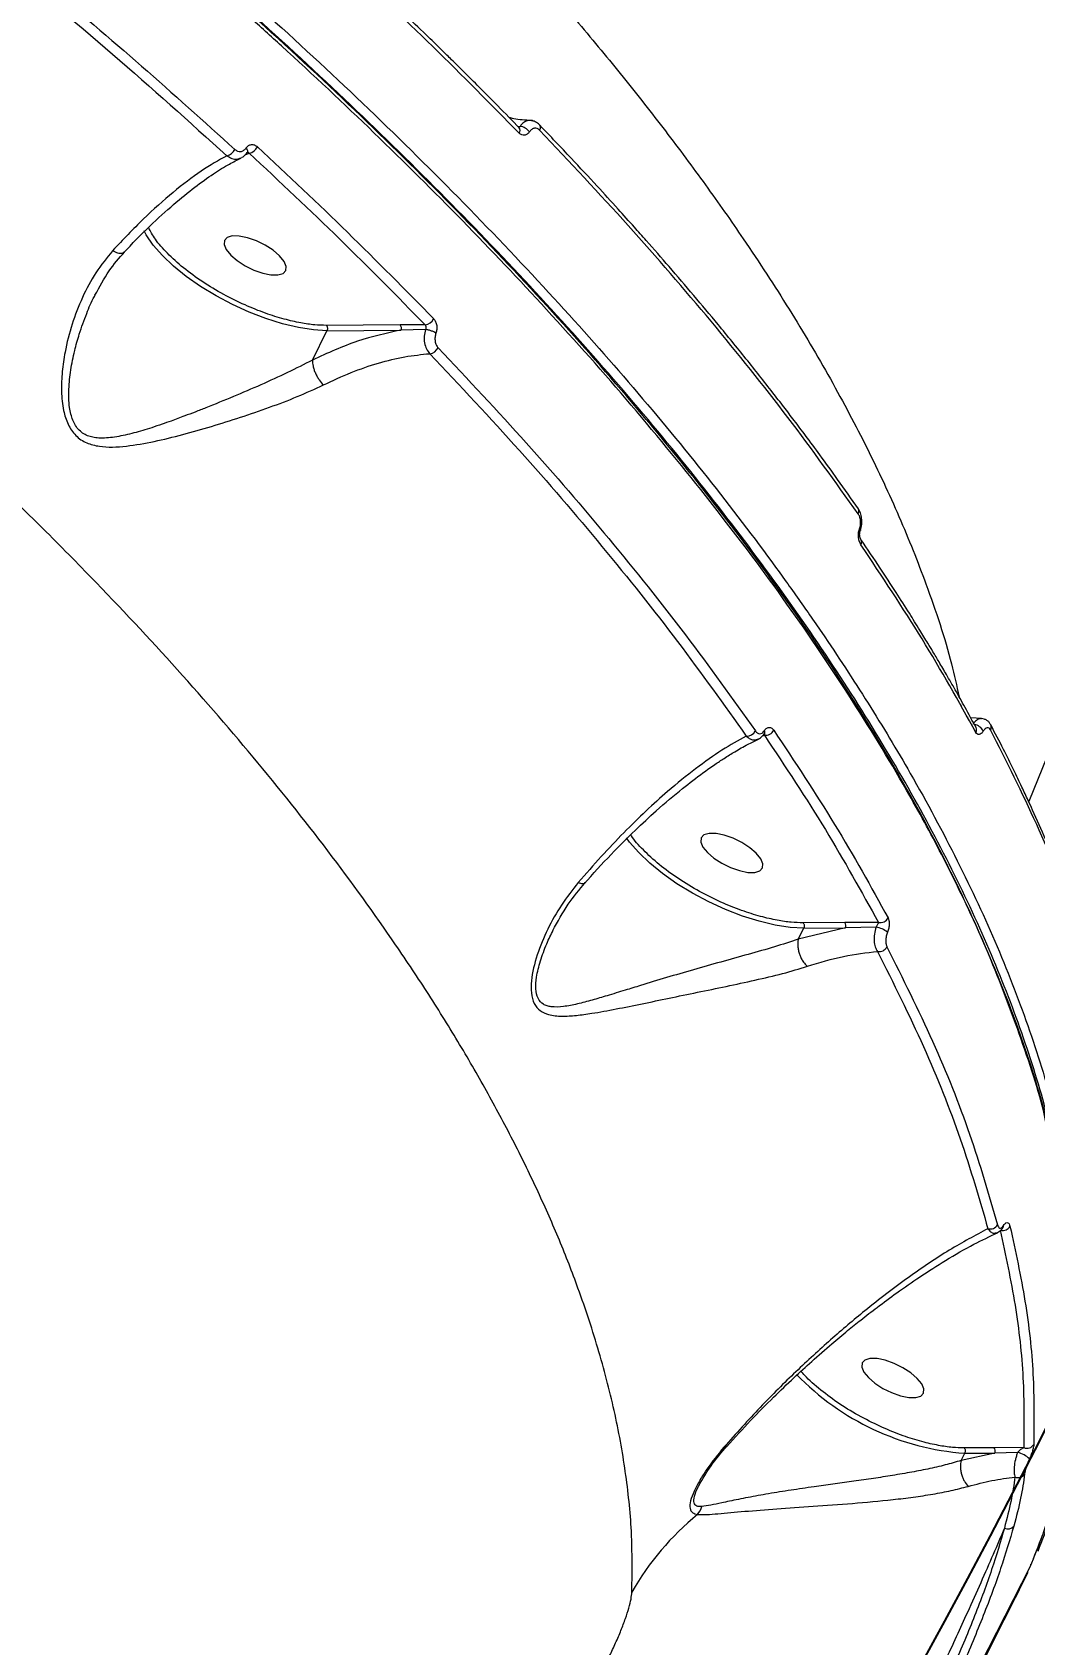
# Model space of a CAD drawing. Header units: millimetres. Extents: x -5609 to 5139, y -3980 to 3221.
# Drawn here: x 3400.3 to 3532, y -68.9 to 143 of the extents above; entities that cross this region are included whole.
import ezdxf

# ---------------------------------------------------------------- set-up
doc = ezdxf.new("R2010")
doc.units = ezdxf.units.MM
doc.layers.add('DIKOM_ОБЪЕКТ', color=7, linetype='Continuous')
doc.layers.add('DIKOM_РАЗМЕР_ОБЪЕКТА', color=7, linetype='Continuous')
doc.styles.add('style1', font='arial.ttf', dxfattribs={"width": 0.8})
doc.dimstyles.new('1-50', dxfattribs={"dimtxt": 300, "dimasz": 200, "dimexe": 100, "dimexo": 0, "dimgap": 100, "dimtad": 1, "dimtxsty": 'style1', "dimcen": 200, "dimclrd": 7, "dimclre": 7, "dimclrt": 7, "dimadec": 1, "dimazin": 2, "dimtfac": 1, "dimtmove": 0, "dimatfit": 2, "dimfxl": 0, "dimlwd": 25, "dimlwe": 18, "dimarcsym": 0})

# ---------------------------------------------------------------- blocks, each defined once
blk = doc.blocks.new('A$Cc336a1e3')
at = {"color": 8, "linetype": 'Continuous', "lineweight": 15}
for p, q in [((6284.24, 1403.51), (6284.54, 1403.5)), ((6248.43, 1399.75), (6248.96, 1399.97)), ((6342.47, 1327.51), (6342.55, 1327.15)), ((6316.4, 1323.43), (6316.64, 1323.53)), ((6316.65, 1323.73), (6316.64, 1323.53)), ((6351.24, 1213.54), (6348.09, 1207.28))]:
    blk.add_line(p, q, dxfattribs=at)
at = {"color": 7, "linetype": 'Continuous', "lineweight": 15}
for p, q in [((6248.7, 1400.06), (6248.72, 1400.08)), ((6268.8, 1377.43), (6259.09, 1377.36)), ((6272.07, 1377.43), (6268.8, 1377.43)), ((6257.26, 1372.8), (6259.18, 1376.66)), ((6259.18, 1376.66), (6268.89, 1376.73)), ((6272.13, 1376.8), (6268.89, 1376.73)), ((6343.43, 1325.84), (6343.3, 1325.84)), ((6345.17, 1325.72), (6343.75, 1325.81)), ((6346.38, 1324.9), (6346.39, 1324.87)), ((6327.21, 1298.92), (6321.73, 1298.88)), ((6331.63, 1298.93), (6327.21, 1298.92)), ((6327.3, 1298.22), (6321.09, 1296.72)), ((6321.09, 1296.72), (6321.82, 1298.18)), ((6321.09, 1296.72), (6321.09, 1296.72)), ((6321.82, 1298.18), (6327.3, 1298.22)), ((6331.32, 1298.3), (6327.3, 1298.22)), ((6346.9, 1229.23), (6342.49, 1228.25)), ((6342.49, 1228.25), (6342.96, 1229.2)), ((6346.81, 1229.93), (6342.87, 1229.9)), ((6342.96, 1229.2), (6346.9, 1229.23)), ((6350.73, 1229.94), (6346.81, 1229.93)), ((6349.92, 1229.3), (6346.9, 1229.23)), ((6342.49, 1228.24), (6342.49, 1228.25))]:
    blk.add_line(p, q, dxfattribs=at)
at = {"color": 8, "linetype": 'Continuous', "lineweight": 15, "flags": 128}
for points in [[(6351.43, 1314.88), (6355.6, 1325.11), (6362.53, 1342.89), (6369.12, 1360.81), (6375.35, 1378.86), (6381.24, 1397.02), (6386.77, 1415.31), (6391.95, 1433.71), (6396.77, 1452.21), (6401.23, 1470.82), (6405.33, 1489.51), (6409.08, 1508.3), (6412.46, 1527.17), (6415.48, 1546.11), (6418.13, 1565.13), (6420.42, 1584.21), (6422.35, 1603.34), (6422.49, 1604.89)], [(6248.54, 1400.65), (6248.62, 1400.54), (6248.68, 1400.43), (6248.72, 1400.33), (6248.74, 1400.23), (6248.74, 1400.15), (6248.71, 1400.08), (6248.7, 1400.06)], [(6259.18, 1376.66), (6257.39, 1376.76), (6255.42, 1377.06), (6253.33, 1377.56), (6251.15, 1378.24), (6248.95, 1379.09), (6246.75, 1380.09), (6244.61, 1381.22), (6242.58, 1382.46), (6240.7, 1383.77), (6239.01, 1385.14), (6237.55, 1386.53), (6236.34, 1387.91), (6235.42, 1389.25), (6235.14, 1389.76)], [(6321.82, 1298.18), (6320.01, 1298.28), (6318.04, 1298.58), (6315.94, 1299.08), (6313.76, 1299.77), (6311.54, 1300.62), (6309.34, 1301.63), (6307.2, 1302.77), (6305.16, 1304.01), (6303.28, 1305.34), (6301.59, 1306.71), (6300.13, 1308.1), (6298.93, 1309.49), (6298.53, 1310.03)]]:
    blk.add_lwpolyline(points, dxfattribs=at)
at = {"color": 7, "linetype": 'Continuous', "lineweight": 15, "flags": 128}
for points in [[(6245.7, 1388.52), (6245.65, 1387.97), (6245.94, 1387.31), (6246.53, 1386.58), (6247.39, 1385.86), (6248.43, 1385.18), (6249.58, 1384.62), (6250.74, 1384.21), (6251.82, 1383.99), (6252.74, 1383.98), (6253.41, 1384.17), (6253.78, 1384.56), (6253.82, 1385.11), (6253.54, 1385.77), (6252.94, 1386.5), (6252.09, 1387.22), (6251.05, 1387.9), (6249.9, 1388.46), (6248.73, 1388.87), (6247.65, 1389.09), (6246.74, 1389.1), (6246.07, 1388.91), (6245.7, 1388.52)], [(6308.33, 1310.04), (6308.29, 1309.49), (6308.57, 1308.83), (6309.17, 1308.1), (6310.02, 1307.37), (6311.06, 1306.7), (6312.21, 1306.14), (6313.38, 1305.73), (6314.46, 1305.51), (6315.37, 1305.5), (6316.04, 1305.69), (6316.41, 1306.08), (6316.46, 1306.63), (6316.17, 1307.29), (6315.58, 1308.01), (6314.73, 1308.74), (6313.68, 1309.42), (6312.53, 1309.98), (6311.37, 1310.39), (6310.29, 1310.61), (6309.38, 1310.62), (6308.71, 1310.43), (6308.33, 1310.04)], [(6329.48, 1241.06), (6329.43, 1240.51), (6329.72, 1239.85), (6330.31, 1239.13), (6331.17, 1238.4), (6332.21, 1237.72), (6333.36, 1237.16), (6334.52, 1236.75), (6335.61, 1236.53), (6336.52, 1236.52), (6337.19, 1236.71), (6337.56, 1237.1), (6337.61, 1237.65), (6337.32, 1238.31), (6336.73, 1239.04), (6335.87, 1239.77), (6334.83, 1240.44), (6333.68, 1241), (6332.52, 1241.41), (6331.44, 1241.63), (6330.52, 1241.64), (6329.85, 1241.45), (6329.48, 1241.06)], [(6342.79, 1197.12), (6351.57, 1214.27)]]:
    blk.add_lwpolyline(points, dxfattribs=at)
at = {"color": 8, "linetype": 'Continuous', "lineweight": 15}
for centre, radius, start, end in [((6283.95, 1402.95), 0.606, 325.2045, 38.3496), ((6328.38, 1352.95), 0.689, 330.0902, 31.8425), ((6328.72, 1348.9), 0.691, 330.0626, 31.3334), ((6316.31, 1323.93), 0.399, 331.119, 30.8079), ((6343.98, 1323.4), 1.56, 24.5968, 80.8105), ((6343.81, 1324.22), 0.72, 331.2293, 25.6137), ((6345.72, 1324.57), 0.737, 332.0151, 24.1883), ((6347.95, 1259.56), 1.1, 256.9418, 330.6416), ((6347.73, 1259.09), 0.349, 325.3643, 5.0644), ((6345.48, 1263.31), 34.2, 224.012, 265.7839)]:
    blk.add_arc(centre, radius, start, end, dxfattribs=at)
at = {"color": 7, "linetype": 'Continuous', "lineweight": 15}
for centre, radius, start, end in [((6284.4, 1401.8), 1.7, 35.5812, 85.3513), ((6245.66, 1401.14), 1.55, 283.6704, 334.7308), ((6248.67, 1401.45), 1.5, 281.092, 335.1507), ((6268.33, 1377.01), 0.628, 333.4241, 41.4009), ((6271.94, 1378.82), 1.39, 275.3205, 334.5447), ((6272.51, 1375.04), 1.41, 277.0454, 334.0897), ((6314.35, 1324.65), 1.24, 265.9646, 332.5682), ((6316.78, 1324.75), 1.23, 263.4327, 332.7498), ((6326.74, 1298.5), 0.628, 333.4113, 41.3365), ((6331.86, 1300.08), 1.18, 258.6758, 331.8786), ((6330.93, 1295.34), 2.98, 50.4413, 82.4581), ((6331.71, 1296.28), 1.18, 260.4986, 331.6282), ((6346.31, 1259.76), 1.1, 253.958, 330.6076), ((6346.34, 1229.51), 0.629, 333.4675, 41.2804), ((6349.46, 1226.62), 2.71, 42.4196, 80.2045), ((6351.14, 1230.89), 1.04, 246.4599, 330.0965), ((6349.95, 1227.03), 1.03, 247.55, 328.1403), ((6305.88, 1222.83), 2.6, 320.1928, 346.2005), ((6330.78, 1193.03), 36.28, 129.1458, 150.3924), ((6348.63, 1220.28), 1.02, 243.2683, 320.6515)]:
    blk.add_arc(centre, radius, start, end, dxfattribs=at)
at = {"color": 8, "linetype": 'Continuous', "lineweight": 15}
for points, knots in [([(5932.43, 1640.84), (5937.53, 1639.16), (5947.74, 1635.79), (5963.15, 1630.29), (5978.57, 1624.49), (5994.01, 1618.35), (6008.5, 1612.28), (6022.08, 1606.33), (6034.73, 1600.58), (6047.43, 1594.57), (6060.16, 1588.32), (6072.9, 1581.84), (6085.41, 1575.24), (6097.69, 1568.53), (6109.72, 1561.72), (6121.73, 1554.7), (6133.68, 1547.46), (6145.56, 1540.02), (6156.6, 1532.87), (6166.8, 1526.04), (6176.19, 1519.57), (6185.49, 1512.98), (6194.69, 1506.26), (6203.76, 1499.42), (6212.7, 1492.47), (6223.28, 1483.98), (6235.33, 1473.88), (6248.58, 1462.13), (6261.29, 1450.17), (6271.61, 1439.81), (6279.83, 1431.1), (6286.19, 1424.08), (6292.3, 1417.03), (6298.14, 1409.96), (6303.7, 1402.87), (6308.97, 1395.78), (6314.45, 1387.97), (6320, 1379.45), (6325.43, 1370.27), (6330.25, 1361.18), (6334.46, 1352.19), (6338.21, 1342.72), (6340.87, 1334.8), (6341.91, 1330), (6342.22, 1328.57)], [0, 0, 0, 0, 0.027414, 0.054853, 0.082104, 0.109256, 0.136553, 0.158779, 0.181178, 0.20375, 0.226496, 0.249415, 0.272508, 0.294573, 0.316858, 0.339361, 0.362082, 0.385022, 0.40818, 0.427131, 0.44625, 0.465538, 0.484996, 0.504623, 0.524419, 0.544385, 0.576741, 0.609548, 0.642807, 0.676517, 0.695985, 0.7156, 0.735363, 0.755273, 0.77533, 0.795536, 0.815889, 0.842723, 0.869757, 0.896992, 0.924426, 0.952061, 0.985722, 1, 1, 1, 1]), ([(6353.67, 1272.54), (6353.66, 1272.59), (6352.91, 1276.16), (6350.47, 1283.56), (6346.28, 1294.72), (6340.97, 1306.18), (6334.71, 1317.85), (6327.47, 1329.73), (6319.26, 1341.82), (6310.08, 1354.11), (6299.97, 1366.55), (6288.98, 1379.05), (6277.17, 1391.58), (6264.56, 1404.09), (6251.16, 1416.61), (6236.97, 1429.11), (6222.02, 1441.57), (6206.39, 1453.91), (6190.16, 1466.08), (6173.39, 1478.03), (6156.09, 1489.77), (6138.25, 1501.29), (6119.92, 1512.56), (6101.17, 1523.53), (6082.13, 1534.13), (6062.85, 1544.33), (6043.36, 1554.13), (6023.65, 1563.52), (6003.75, 1572.49), (5983.72, 1581.01), (5963.69, 1589.02), (5943.75, 1596.5), (5923.95, 1603.41), (5904.28, 1609.78), (5884.75, 1615.59), (5865.38, 1620.86), (5852.71, 1623.87), (5846.36, 1625.37)], [0, 0, 0, 0, 0.000445, 0.029977, 0.059492, 0.088897, 0.118182, 0.147437, 0.176763, 0.20622, 0.235762, 0.265243, 0.294546, 0.323812, 0.353102, 0.382477, 0.412, 0.441529, 0.47092, 0.500234, 0.529534, 0.558879, 0.588414, 0.617937, 0.647358, 0.676663, 0.705915, 0.73522, 0.764663, 0.794187, 0.823692, 0.853036, 0.88229, 0.911571, 0.940941, 0.970423, 1, 1, 1, 1]), ([(6284.54, 1403.5), (6284.51, 1403.46), (6284.45, 1403.39), (6284.37, 1403.34), (6284.32, 1403.35), (6284.32, 1403.35)], [0, 0, 0, 0, 0.460072, 0.921276, 1, 1, 1, 1]), ([(6286.31, 1404.16), (6286.3, 1404.17), (6286.1, 1404.31), (6285.65, 1404.29), (6285.03, 1404.08), (6284.7, 1403.69), (6284.54, 1403.5)], [0, 0, 0, 0, 0.023606, 0.348969, 0.674428, 1, 1, 1, 1]), ([(6287.06, 1403.73), (6287.06, 1403.74), (6287.06, 1403.74), (6287.05, 1403.75), (6287.04, 1403.75)], [0, 0, 0, 0, 0.496894, 1, 1, 1, 1]), ([(6287.12, 1402.99), (6287.16, 1403.08), (6287.24, 1403.29), (6287.23, 1403.55), (6287.13, 1403.65), (6287.09, 1403.69)], [0, 0, 0, 0, 0.34649, 0.719235, 1, 1, 1, 1]), ([(6246.03, 1399.64), (6246.24, 1399.5), (6246.68, 1399.22), (6247.34, 1399.14), (6247.71, 1399.31), (6247.87, 1399.38)], [0, 0, 0, 0, 0.365831, 0.73411, 1, 1, 1, 1]), ([(6248.7, 1400.08), (6248.73, 1400.09), (6248.8, 1400.12), (6248.89, 1400.08), (6248.94, 1400.01), (6248.96, 1399.97)], [0, 0, 0, 0, 0.274707, 0.628503, 1, 1, 1, 1]), ([(6259.09, 1377.36), (6258.59, 1377.37), (6257.54, 1377.4), (6255.68, 1377.67), (6253.52, 1378.16), (6251.05, 1378.94), (6248.35, 1380.02), (6245.54, 1381.41), (6242.78, 1383.06), (6240.26, 1384.9), (6238.16, 1386.81), (6236.58, 1388.62), (6236, 1389.71), (6235.73, 1390.21)], [0, 0, 0, 0, 0.065318, 0.137453, 0.216713, 0.303047, 0.396032, 0.494707, 0.597572, 0.702678, 0.807782, 0.910647, 1, 1, 1, 1]), ([(6231.02, 1387.17), (6231.24, 1387.06), (6231.68, 1386.86), (6232.23, 1386.79), (6232.44, 1386.93), (6232.55, 1387)], [0, 0, 0, 0, 0.341266, 0.658158, 1, 1, 1, 1]), ([(6257.26, 1372.8), (6256.18, 1372.24), (6254.02, 1371.13), (6250.48, 1369.53), (6246.87, 1367.99), (6243.98, 1366.81), (6241.86, 1365.98), (6240.34, 1365.4), (6238.89, 1364.86), (6237.45, 1364.35), (6235.81, 1363.8), (6233.82, 1363.2), (6231.57, 1362.68), (6229.83, 1362.5), (6228.62, 1362.61), (6227.65, 1362.84), (6226.56, 1363.48), (6225.85, 1364.63), (6225.52, 1365.71), (6225.26, 1367.05), (6225.22, 1369.01), (6225.49, 1371.52), (6225.98, 1373.94), (6226.67, 1376.43), (6227.55, 1378.8), (6228.25, 1380.52), (6228.69, 1381.29), (6228.73, 1381.36)], [0, 0, 0, 0, 0.07, 0.140693, 0.212144, 0.28394, 0.312098, 0.339462, 0.375565, 0.399724, 0.427772, 0.476541, 0.524157, 0.570554, 0.588563, 0.604965, 0.638942, 0.672882, 0.689426, 0.707608, 0.754145, 0.802236, 0.851269, 0.89415, 0.948784, 0.995561, 1, 1, 1, 1]), ([(6329.15, 1350.62), (6329.18, 1350.58), (6329.24, 1350.52), (6329.26, 1350.45), (6329.25, 1350.42), (6329.24, 1350.41)], [0, 0, 0, 0, 0.402119, 0.816146, 1, 1, 1, 1]), ([(6345.17, 1325.68), (6345.12, 1325.69), (6344.91, 1325.74), (6344.48, 1325.52), (6344.17, 1325.14), (6344.01, 1324.95)], [0, 0, 0, 0, 0.121175, 0.556951, 1, 1, 1, 1]), ([(6314.27, 1323.41), (6314.44, 1323.27), (6314.78, 1322.98), (6315.35, 1322.85), (6315.7, 1322.99), (6315.85, 1323.05)], [0, 0, 0, 0, 0.354579, 0.716496, 1, 1, 1, 1]), ([(6321.73, 1298.88), (6321.22, 1298.89), (6320.16, 1298.92), (6318.29, 1299.2), (6316.1, 1299.7), (6313.6, 1300.49), (6310.88, 1301.58), (6308.05, 1302.99), (6305.29, 1304.67), (6302.76, 1306.52), (6300.71, 1308.43), (6299.49, 1309.77), (6299.13, 1310.41), (6299.1, 1310.46)], [0, 0, 0, 0, 0.071131, 0.149718, 0.236069, 0.330145, 0.431431, 0.538844, 0.650737, 0.764918, 0.878922, 0.990321, 1, 1, 1, 1]), ([(6292.19, 1304.17), (6292.38, 1304.11), (6292.73, 1304.01), (6293.01, 1304.06), (6293.07, 1304.16), (6293.09, 1304.18)], [0, 0, 0, 0, 0.461489, 0.863201, 1, 1, 1, 1]), ([(6321.09, 1296.72), (6320.07, 1296.38), (6318.02, 1295.71), (6314.52, 1294.73), (6310.92, 1293.73), (6307.29, 1292.71), (6303.75, 1291.68), (6300.78, 1290.77), (6298.2, 1289.98), (6296.08, 1289.33), (6293.99, 1288.71), (6292.07, 1288.2), (6290.26, 1287.84), (6288.94, 1287.78), (6288.09, 1287.95), (6287.45, 1288.24), (6286.84, 1288.89), (6286.56, 1290.18), (6286.69, 1291.88), (6287.19, 1293.9), (6287.96, 1296), (6288.61, 1297.34), (6288.91, 1297.94)], [0, 0, 0, 0, 0.069858, 0.14031, 0.212033, 0.284124, 0.357207, 0.430007, 0.474825, 0.530039, 0.576861, 0.626084, 0.674295, 0.721626, 0.740013, 0.756925, 0.791495, 0.826272, 0.861812, 0.909471, 0.959084, 1, 1, 1, 1]), ([(6346.01, 1258.7), (6346.12, 1258.56), (6346.36, 1258.26), (6346.79, 1258.06), (6347.1, 1258.16), (6347.25, 1258.21)], [0, 0, 0, 0, 0.341307, 0.692041, 1, 1, 1, 1]), ([(6342.87, 1229.9), (6342.37, 1229.91), (6341.32, 1229.94), (6339.46, 1230.22), (6337.29, 1230.71), (6334.81, 1231.49), (6332.1, 1232.58), (6329.28, 1233.97), (6326.5, 1235.64), (6324.01, 1237.49), (6322.29, 1238.97), (6321.62, 1239.8), (6321.47, 1239.98)], [0, 0, 0, 0, 0.077629, 0.163448, 0.257779, 0.36063, 0.471454, 0.589123, 0.711847, 0.837275, 0.962692, 1, 1, 1, 1]), ([(6311.32, 1229.99), (6311.42, 1229.99), (6311.58, 1230), (6311.66, 1230.08), (6311.69, 1230.12)], [0, 0, 0, 0, 0.617082, 1, 1, 1, 1]), ([(6308.41, 1222.21), (6308.28, 1222.2), (6308.03, 1222.19), (6307.64, 1222.28), (6307.33, 1222.61), (6307.42, 1223.5), (6307.73, 1224.37), (6308.02, 1224.9), (6308.06, 1224.98)], [0, 0, 0, 0, 0.127231, 0.243568, 0.482236, 0.71862, 0.958958, 1, 1, 1, 1])]:
    blk.add_open_spline(points, degree=3, knots=knots, dxfattribs=at)
at = {"color": 7, "linetype": 'Continuous', "lineweight": 15}
for points, knots in [([(5846.46, 1626.73), (5852.74, 1625.24), (5865.3, 1622.26), (5884.56, 1617.03), (5904.06, 1611.25), (5923.8, 1604.87), (5943.27, 1598.08), (5962.4, 1590.93), (5981.15, 1583.49), (5996.6, 1576.98), (6008.74, 1571.67), (6017.56, 1567.7), (6026.37, 1563.64), (6035.16, 1559.49), (6047.17, 1553.68), (6062.43, 1546.02), (6080.89, 1536.29), (6099.35, 1526.08), (6117.74, 1515.39), (6135.6, 1504.51), (6152.88, 1493.46), (6169.54, 1482.3), (6182.25, 1473.38), (6191.23, 1466.86), (6196.63, 1462.88), (6201.98, 1458.86), (6207.29, 1454.81), (6212.56, 1450.73), (6217.77, 1446.61), (6226.05, 1439.95), (6237.21, 1430.67), (6250.88, 1418.68), (6264.03, 1406.49), (6276.58, 1394.13), (6288.21, 1381.91), (6298.92, 1369.89), (6308.71, 1358.08), (6315.92, 1348.67), (6320.98, 1341.65), (6324.21, 1337), (6327.31, 1332.36), (6330.29, 1327.73), (6333.13, 1323.11), (6337.21, 1316.17), (6342.15, 1306.98), (6347.39, 1295.69), (6351.66, 1284.62), (6354.95, 1273.81), (6357.22, 1263.29), (6358.46, 1253.09), (6358.65, 1243.25), (6357.75, 1233.81), (6355.84, 1224.75), (6353.66, 1219.13), (6352.56, 1216.31)], [0, 0, 0, 0, 0.024819, 0.049681, 0.074585, 0.099531, 0.12452, 0.147881, 0.17128, 0.194715, 0.205777, 0.216847, 0.227925, 0.239011, 0.250105, 0.273561, 0.297359, 0.321499, 0.345981, 0.370806, 0.394284, 0.418061, 0.442135, 0.45031, 0.458518, 0.466761, 0.475037, 0.483347, 0.49169, 0.500068, 0.523695, 0.547624, 0.571855, 0.596389, 0.621225, 0.644678, 0.668395, 0.692375, 0.701869, 0.711403, 0.720978, 0.730593, 0.74025, 0.749946, 0.774408, 0.798991, 0.823694, 0.848519, 0.873464, 0.898529, 0.923716, 0.949023, 0.974451, 1, 1, 1, 1]), ([(6351.57, 1214.27), (6352.68, 1217.08), (6354.9, 1222.69), (6356.86, 1231.73), (6357.81, 1241.15), (6357.67, 1250.97), (6356.51, 1260.92), (6354.42, 1270.95), (6351.5, 1281), (6348.47, 1289.21), (6345.85, 1295.42), (6344, 1299.55), (6342.02, 1303.7), (6339.92, 1307.87), (6337.69, 1312.08), (6333.81, 1319.04), (6327.87, 1328.81), (6319.25, 1341.47), (6309.72, 1354.15), (6299.35, 1366.81), (6288.45, 1379.13), (6277.13, 1391.07), (6265.51, 1402.62), (6256.01, 1411.54), (6249.03, 1417.87), (6244.78, 1421.65), (6240.48, 1425.42), (6236.13, 1429.16), (6231.74, 1432.88), (6227.3, 1436.58), (6218.95, 1443.42), (6206.43, 1453.32), (6189.38, 1466.08), (6171.92, 1478.48), (6154.12, 1490.48), (6138.28, 1500.65), (6124.58, 1509.1), (6113.14, 1515.94), (6101.66, 1522.61), (6090.14, 1529.09), (6078.61, 1535.39), (6067.09, 1541.5), (6055.58, 1547.41), (6041.29, 1554.54), (6024.15, 1562.73), (6004.09, 1571.79), (5983.99, 1580.35), (5963.9, 1588.41), (5943.87, 1595.93), (5923.95, 1602.9), (5904.21, 1609.31), (5884.69, 1615.12), (5865.43, 1620.39), (5852.86, 1623.38), (5846.57, 1624.88)], [0, 0, 0, 0, 0.025552, 0.050983, 0.076294, 0.101484, 0.126553, 0.149842, 0.173026, 0.196104, 0.205143, 0.214165, 0.223171, 0.232161, 0.241135, 0.250092, 0.276443, 0.302492, 0.328238, 0.353682, 0.378823, 0.402016, 0.424946, 0.447612, 0.455186, 0.46273, 0.470244, 0.477729, 0.485183, 0.492607, 0.500002, 0.526532, 0.552719, 0.578564, 0.604068, 0.629229, 0.644783, 0.660202, 0.675488, 0.690641, 0.705659, 0.720545, 0.735296, 0.749914, 0.775113, 0.80027, 0.825384, 0.850457, 0.875486, 0.900474, 0.925419, 0.950322, 0.975182, 1, 1, 1, 1]), ([(6351.98, 1215.39), (6352.21, 1215.95), (6352.76, 1217.23), (6353.47, 1219.17), (6354.12, 1221.08), (6354.62, 1222.7), (6355.02, 1224.07), (6355.75, 1226.84), (6356.65, 1231), (6357.42, 1236.73), (6357.9, 1243.92), (6357.66, 1252.93), (6356.23, 1263.6), (6353.76, 1274.33), (6350.38, 1285.03), (6346.03, 1296.03), (6340.71, 1307.28), (6334.44, 1318.77), (6327.24, 1330.46), (6319.13, 1342.32), (6310.11, 1354.35), (6300.22, 1366.48), (6289.48, 1378.71), (6277.93, 1390.97), (6265.6, 1403.25), (6252.51, 1415.53), (6238.7, 1427.76), (6224.19, 1439.93), (6209.03, 1451.99), (6193.27, 1463.91), (6176.95, 1475.65), (6160.1, 1487.19), (6142.77, 1498.51), (6124.99, 1509.58), (6106.82, 1520.36), (6088.3, 1530.83), (6069.5, 1540.94), (6050.46, 1550.69), (6031.22, 1560.05), (6011.83, 1568.98), (5992.33, 1577.49), (5972.78, 1585.53), (5953.68, 1592.91), (5935.07, 1599.66), (5916.99, 1605.8), (5902.39, 1610.41), (5891.23, 1613.74), (5883.66, 1615.92), (5877.83, 1617.54), (5873.41, 1618.74), (5869.88, 1619.68), (5865.46, 1620.84), (5860.11, 1622.19), (5853.86, 1623.73), (5849.41, 1624.77), (5847.04, 1625.32)], [0, 0, 0, 0, 0.005164, 0.011747, 0.017409, 0.022134, 0.025929, 0.029329, 0.045948, 0.061023, 0.076097, 0.103011, 0.129923, 0.154388, 0.178898, 0.203382, 0.227841, 0.2523, 0.276759, 0.301215, 0.325679, 0.350192, 0.374652, 0.399106, 0.42356, 0.448014, 0.472466, 0.496946, 0.521441, 0.545894, 0.570345, 0.594797, 0.619248, 0.643702, 0.668208, 0.692672, 0.717123, 0.741574, 0.766025, 0.790476, 0.81494, 0.839447, 0.8639, 0.886722, 0.909544, 0.932365, 0.942408, 0.952385, 0.961554, 0.96504, 0.969569, 0.97533, 0.982329, 0.990563, 1, 1, 1, 1]), ([(6299.24, 1210.95), (6299.27, 1213.45), (6299.34, 1218.44), (6298.55, 1226.25), (6297.14, 1234.25), (6295.03, 1242.46), (6292.51, 1250.12), (6289.77, 1257.15), (6286.98, 1263.5), (6283.86, 1269.91), (6280.42, 1276.37), (6276.67, 1282.88), (6272.61, 1289.42), (6267, 1297.87), (6259.5, 1308.26), (6249.67, 1320.59), (6239.01, 1332.86), (6229.18, 1343.32), (6220.6, 1351.96), (6213.54, 1358.8), (6206.27, 1365.58), (6198.82, 1372.3), (6191.19, 1378.94), (6183.4, 1385.51), (6174.74, 1392.57), (6165.17, 1400.12), (6154.64, 1408.1), (6143.94, 1415.92), (6133.08, 1423.58), (6122.08, 1431.06), (6110.75, 1438.5), (6099.11, 1445.89), (6087.16, 1453.2), (6075.13, 1460.3), (6063.05, 1467.19), (6050.93, 1473.85), (6036.47, 1481.53), (6019.62, 1490.07), (6000.39, 1499.27), (5981.21, 1507.91), (5961.99, 1516.05), (5942.77, 1523.69), (5923.43, 1530.84), (5904.11, 1537.5), (5891.29, 1541.47), (5884.89, 1543.45)], [0, 0, 0, 0, 0.025182, 0.050257, 0.075225, 0.100087, 0.124843, 0.143028, 0.161119, 0.179116, 0.197019, 0.214827, 0.232542, 0.250163, 0.282871, 0.315161, 0.347035, 0.378492, 0.396282, 0.413936, 0.431454, 0.448835, 0.466081, 0.483191, 0.500164, 0.521591, 0.542805, 0.563807, 0.584596, 0.605174, 0.625539, 0.646847, 0.667953, 0.688858, 0.709563, 0.730066, 0.750369, 0.782153, 0.81358, 0.84465, 0.875361, 0.906467, 0.937368, 0.968702, 1, 1, 1, 1]), ([(6182.26, 1453.17), (6186.82, 1449.81), (6195.99, 1443.06), (6209.29, 1432.71), (6222.29, 1422.16), (6234.98, 1411.39), (6243.02, 1404.13), (6247.06, 1400.48)], [0, 0, 0, 0, 0.195071, 0.392605, 0.592606, 0.795072, 1, 1, 1, 1]), ([(6181.38, 1452.21), (6187.19, 1447.91), (6198.81, 1439.32), (6215.33, 1426.21), (6231.2, 1412.98), (6241.08, 1404.09), (6246.03, 1399.64)], [0, 0, 0, 0, 0.250162, 0.499729, 0.749472, 1, 1, 1, 1]), ([(6284.48, 1403.26), (6283.53, 1404.24), (6281.78, 1406.03), (6279.33, 1408.5), (6277.3, 1410.52), (6275.67, 1412.13), (6274.02, 1413.75), (6271.96, 1415.76), (6269.11, 1418.5), (6265.48, 1421.94), (6262.75, 1424.47), (6261.26, 1425.85)], [0, 0, 0, 0, 0.129072, 0.238343, 0.327835, 0.397569, 0.4525, 0.542857, 0.664201, 0.816567, 1, 1, 1, 1]), ([(6284.45, 1402.6), (6280.71, 1406.39), (6273.29, 1413.93), (6265.22, 1421.46), (6261.21, 1425.2)], [0, 0, 0, 0, 0.502924, 1, 1, 1, 1]), ([(6286.02, 1404.27), (6285.23, 1404.31), (6284.22, 1404.36), (6283.32, 1404.59), (6283.13, 1404.64)], [0, 0, 0, 0, 0.786344, 1, 1, 1, 1]), ([(6285.78, 1402.79), (6285.69, 1402.68), (6285.5, 1402.45), (6285.14, 1402.31), (6284.77, 1402.34), (6284.55, 1402.52), (6284.45, 1402.6)], [0, 0, 0, 0, 0.249801, 0.499705, 0.749772, 1, 1, 1, 1]), ([(6287.12, 1402.99), (6287.02, 1403.07), (6286.8, 1403.25), (6286.43, 1403.28), (6286.07, 1403.14), (6285.88, 1402.91), (6285.78, 1402.79)], [0, 0, 0, 0, 0.250323, 0.500189, 0.750267, 1, 1, 1, 1]), ([(6287.1, 1403.7), (6286.92, 1403.86), (6286.56, 1404.17), (6286.11, 1404.24), (6285.89, 1404.27)], [0, 0, 0, 0, 0.495078, 1, 1, 1, 1]), ([(6328.97, 1352.61), (6325.96, 1356.82), (6319.98, 1365.18), (6309.81, 1377.83), (6298.97, 1390.42), (6291.06, 1398.82), (6287.12, 1402.99)], [0, 0, 0, 0, 0.254491, 0.505987, 0.754488, 1, 1, 1, 1]), ([(6328.99, 1353.27), (6328.09, 1354.56), (6326.44, 1356.9), (6324.11, 1360.12), (6322.2, 1362.7), (6320.61, 1364.8), (6319.18, 1366.67), (6317.09, 1369.38), (6314.24, 1372.98), (6310.76, 1377.24), (6307.39, 1381.28), (6304.23, 1384.96), (6301.62, 1387.95), (6299.38, 1390.47), (6297.24, 1392.85), (6294.48, 1395.87), (6291.08, 1399.53), (6288.53, 1402.2), (6287.15, 1403.64)], [0, 0, 0, 0, 0.077836, 0.142493, 0.194033, 0.233056, 0.269243, 0.306109, 0.395077, 0.484386, 0.560166, 0.634806, 0.702869, 0.737143, 0.783809, 0.843141, 0.915185, 1, 1, 1, 1]), ([(6247.06, 1400.48), (6247.18, 1400.39), (6247.42, 1400.22), (6247.83, 1400.17), (6248.24, 1400.3), (6248.44, 1400.53), (6248.54, 1400.65)], [0, 0, 0, 0, 0.250649, 0.500584, 0.750414, 1, 1, 1, 1]), ([(6248.54, 1400.65), (6248.64, 1400.77), (6248.85, 1401.01), (6249.25, 1401.14), (6249.67, 1401.09), (6249.91, 1400.91), (6250.04, 1400.82)], [0, 0, 0, 0, 0.249648, 0.499398, 0.74944, 1, 1, 1, 1]), ([(6250.04, 1400.82), (6254.03, 1397.07), (6262.08, 1389.54), (6269.47, 1382.01), (6273.2, 1378.22)], [0, 0, 0, 0, 0.497075, 1, 1, 1, 1]), ([(6246.03, 1399.64), (6244.93, 1399.02), (6242.72, 1397.79), (6238.99, 1394.93), (6235.08, 1391.45), (6232.37, 1388.6), (6231.02, 1387.17)], [0, 0, 0, 0, 0.250749, 0.501508, 0.750857, 1, 1, 1, 1]), ([(6232.43, 1386.88), (6233.59, 1388.08), (6235.83, 1390.39), (6238.98, 1393.24), (6241.78, 1395.52), (6244.22, 1397.26), (6246.25, 1398.52), (6247.38, 1399.09), (6247.89, 1399.34)], [0, 0, 0, 0, 0.205217, 0.395226, 0.572363, 0.734886, 0.883217, 1, 1, 1, 1]), ([(6247.93, 1399.37), (6248.08, 1399.46), (6248.37, 1399.64), (6248.59, 1399.92), (6248.7, 1400.06)], [0, 0, 0, 0, 0.507425, 1, 1, 1, 1]), ([(6248.96, 1399.97), (6252.97, 1396.22), (6261, 1388.71), (6268.38, 1381.19), (6272.07, 1377.43)], [0, 0, 0, 0, 0.500005, 1, 1, 1, 1]), ([(6231.02, 1387.17), (6230.26, 1386.23), (6228.73, 1384.34), (6226.99, 1381.05), (6225.63, 1377.54), (6224.79, 1374.24), (6224.36, 1371.28), (6224.25, 1368.69), (6224.47, 1366.33), (6225.09, 1364.32), (6226.11, 1362.8), (6227.57, 1361.85), (6229.8, 1361.29), (6232.78, 1361.42), (6236.46, 1362.07), (6240.2, 1362.99), (6243.99, 1364.07), (6247.81, 1365.27), (6251.62, 1366.58), (6255.34, 1367.98), (6257.59, 1369.02), (6258.71, 1369.53)], [0, 0, 0, 0, 0.061313, 0.123332, 0.185269, 0.247431, 0.289465, 0.331901, 0.374624, 0.40707, 0.439885, 0.472752, 0.504937, 0.568537, 0.631309, 0.693551, 0.755012, 0.816546, 0.877916, 0.938962, 1, 1, 1, 1]), ([(6228.7, 1381.33), (6229.29, 1382.42), (6230.4, 1384.49), (6231.87, 1386.19), (6232.57, 1386.99)], [0, 0, 0, 0, 0.529644, 1, 1, 1, 1]), ([(6259.09, 1377.36), (6259.13, 1377.32), (6259.2, 1377.23), (6259.25, 1377.04), (6259.25, 1376.84), (6259.21, 1376.72), (6259.18, 1376.66)], [0, 0, 0, 0, 0.24976, 0.499872, 0.749907, 1, 1, 1, 1]), ([(6272.07, 1377.43), (6272.09, 1377.39), (6272.15, 1377.32), (6272.18, 1377.15), (6272.18, 1376.97), (6272.15, 1376.86), (6272.13, 1376.8)], [0, 0, 0, 0, 0.250562, 0.500937, 0.750731, 1, 1, 1, 1]), ([(6273.2, 1378.22), (6273.29, 1378.1), (6273.47, 1377.87), (6273.61, 1377.37), (6273.63, 1376.83), (6273.54, 1376.49), (6273.49, 1376.33)], [0, 0, 0, 0, 0.250188, 0.500221, 0.750085, 1, 1, 1, 1]), ([(6268.89, 1376.73), (6267, 1376.33), (6263.23, 1375.51), (6259.25, 1373.71), (6257.26, 1372.8)], [0, 0, 0, 0, 0.499539, 1, 1, 1, 1]), ([(6272.13, 1376.8), (6272.06, 1376.52), (6271.91, 1375.96), (6271.97, 1375.06), (6272.22, 1374.22), (6272.53, 1373.83), (6272.68, 1373.64)], [0, 0, 0, 0, 0.250139, 0.500002, 0.749953, 1, 1, 1, 1]), ([(6273.49, 1376.33), (6273.4, 1376.38), (6273.27, 1376.47), (6273.03, 1376.58), (6272.83, 1376.66), (6272.63, 1376.72), (6272.38, 1376.78), (6272.23, 1376.79), (6272.13, 1376.8)], [0, 0, 0, 0, 0.238967, 0.368093, 0.500009, 0.632003, 0.761045, 1, 1, 1, 1]), ([(6273.49, 1376.33), (6273.44, 1376.16), (6273.35, 1375.82), (6273.37, 1375.28), (6273.51, 1374.77), (6273.69, 1374.54), (6273.78, 1374.42)], [0, 0, 0, 0, 0.249895, 0.499759, 0.749816, 1, 1, 1, 1]), ([(6257.26, 1372.8), (6257.27, 1372.54), (6257.29, 1372.16), (6257.47, 1371.55), (6257.65, 1371.07), (6257.89, 1370.61), (6258.23, 1370.05), (6258.52, 1369.74), (6258.71, 1369.53)], [0, 0, 0, 0, 0.242576, 0.370769, 0.499792, 0.631744, 0.760803, 1, 1, 1, 1]), ([(6257.26, 1372.8), (6257.26, 1372.8), (6257.26, 1372.8), (6257.26, 1372.8), (6257.26, 1372.8)], [0, 0, 0, 0, 0.471451, 1, 1, 1, 1]), ([(6258.71, 1369.53), (6259.92, 1370.1), (6262.36, 1371.24), (6265.94, 1372.45), (6269.42, 1373.31), (6271.6, 1373.53), (6272.68, 1373.64)], [0, 0, 0, 0, 0.250933, 0.50159, 0.751721, 1, 1, 1, 1]), ([(6272.68, 1373.64), (6276.67, 1369.4), (6284.64, 1360.93), (6295.44, 1348.3), (6305.46, 1335.77), (6311.33, 1327.53), (6314.27, 1323.41)], [0, 0, 0, 0, 0.250351, 0.500002, 0.749652, 1, 1, 1, 1]), ([(6273.78, 1374.42), (6277.7, 1370.25), (6285.59, 1361.86), (6296.38, 1349.28), (6306.51, 1336.63), (6312.46, 1328.28), (6315.46, 1324.08)], [0, 0, 0, 0, 0.245512, 0.494015, 0.74551, 1, 1, 1, 1]), ([(6329.25, 1350.41), (6329.33, 1350.67), (6329.47, 1351.2), (6329.45, 1352.03), (6329.28, 1352.76), (6329.07, 1353.13), (6328.96, 1353.32)], [0, 0, 0, 0, 0.257558, 0.509517, 0.755974, 1, 1, 1, 1]), ([(6329.15, 1350.62), (6329.17, 1350.71), (6329.23, 1350.89), (6329.29, 1351.27), (6329.29, 1351.75), (6329.18, 1352.25), (6329.04, 1352.49), (6328.97, 1352.61)], [0, 0, 0, 0, 0.125066, 0.250652, 0.500593, 0.750711, 1, 1, 1, 1]), ([(6329.32, 1348.55), (6329.25, 1348.68), (6329.11, 1348.92), (6329, 1349.44), (6328.99, 1349.94), (6329.05, 1350.34), (6329.12, 1350.52), (6329.15, 1350.62)], [0, 0, 0, 0, 0.24951, 0.4996, 0.749518, 0.875035, 1, 1, 1, 1]), ([(6329.31, 1349.26), (6329.27, 1349.32), (6329.21, 1349.44), (6329.16, 1349.68), (6329.16, 1349.9), (6329.17, 1350.07), (6329.2, 1350.25), (6329.23, 1350.35), (6329.25, 1350.41)], [0, 0, 0, 0, 0.264441, 0.526615, 0.653534, 0.774627, 0.890146, 1, 1, 1, 1]), ([(6344.44, 1323.87), (6342.17, 1327.95), (6337.64, 1336.07), (6332.08, 1344.4), (6329.32, 1348.55)], [0, 0, 0, 0, 0.502437, 1, 1, 1, 1]), ([(6344.46, 1324.53), (6343.98, 1325.41), (6343.08, 1327.06), (6341.78, 1329.38), (6340.63, 1331.38), (6339.66, 1333.04), (6338.84, 1334.41), (6338, 1335.8), (6336.98, 1337.48), (6335.59, 1339.7), (6333.86, 1342.42), (6331.76, 1345.65), (6330.18, 1347.98), (6329.33, 1349.22)], [0, 0, 0, 0, 0.108955, 0.204139, 0.28558, 0.353291, 0.407282, 0.452504, 0.522302, 0.611931, 0.7214, 0.85074, 1, 1, 1, 1]), ([(6315.46, 1324.08), (6315.54, 1323.98), (6315.7, 1323.79), (6316.01, 1323.69), (6316.29, 1323.76), (6316.51, 1323.93), (6316.6, 1324.07), (6316.65, 1324.13)], [0, 0, 0, 0, 0.25077, 0.500628, 0.74988, 0.875289, 1, 1, 1, 1]), ([(6316.65, 1324.13), (6316.7, 1324.2), (6316.8, 1324.33), (6317.02, 1324.51), (6317.31, 1324.58), (6317.63, 1324.48), (6317.79, 1324.29), (6317.87, 1324.19)], [0, 0, 0, 0, 0.124839, 0.25012, 0.499528, 0.749322, 1, 1, 1, 1]), ([(6317.87, 1324.19), (6320.62, 1320.04), (6326.15, 1311.71), (6330.64, 1303.6), (6332.9, 1299.53)], [0, 0, 0, 0, 0.497565, 1, 1, 1, 1]), ([(6345.4, 1324.05), (6345.31, 1323.93), (6345.14, 1323.7), (6344.87, 1323.57), (6344.62, 1323.61), (6344.5, 1323.78), (6344.44, 1323.87)], [0, 0, 0, 0, 0.249495, 0.499377, 0.749522, 1, 1, 1, 1]), ([(6346.38, 1324.9), (6346.31, 1325.01), (6346.18, 1325.23), (6345.88, 1325.49), (6345.54, 1325.66), (6345.29, 1325.69), (6345.16, 1325.71)], [0, 0, 0, 0, 0.239488, 0.487683, 0.743003, 1, 1, 1, 1]), ([(6346.37, 1324.23), (6346.31, 1324.31), (6346.19, 1324.49), (6345.94, 1324.53), (6345.66, 1324.41), (6345.49, 1324.17), (6345.4, 1324.05)], [0, 0, 0, 0, 0.250495, 0.500634, 0.750449, 1, 1, 1, 1]), ([(6361.06, 1287.68), (6359.9, 1291.63), (6357.58, 1299.5), (6352.67, 1311.71), (6348.46, 1320.07), (6346.37, 1324.23)], [0, 0, 0, 0, 0.336004, 0.669338, 1, 1, 1, 1]), ([(6361.11, 1288.27), (6360.81, 1289.34), (6360.29, 1291.26), (6359.5, 1293.85), (6358.86, 1295.87), (6358.29, 1297.56), (6357.2, 1300.75), (6355.67, 1304.82), (6353.67, 1309.68), (6352.29, 1312.81), (6351.23, 1315.12), (6350.41, 1316.87), (6349.34, 1319.1), (6347.99, 1321.82), (6346.95, 1323.8), (6346.39, 1324.88)], [0, 0, 0, 0, 0.091771, 0.164624, 0.218611, 0.261897, 0.30607, 0.484392, 0.598077, 0.702946, 0.737215, 0.78388, 0.843214, 0.915242, 1, 1, 1, 1]), ([(6314.27, 1323.41), (6313.22, 1322.83), (6311.12, 1321.67), (6307.64, 1319.2), (6304.27, 1316.47), (6301.1, 1313.61), (6298.18, 1310.75), (6295.2, 1307.63), (6293.2, 1305.32), (6292.19, 1304.17)], [0, 0, 0, 0, 0.166101, 0.333195, 0.501061, 0.626225, 0.750506, 0.874925, 1, 1, 1, 1]), ([(6292.95, 1304), (6294.13, 1305.31), (6296.39, 1307.8), (6299.56, 1310.96), (6302.71, 1313.88), (6305.69, 1316.4), (6308.24, 1318.35), (6310.04, 1319.62), (6311.43, 1320.55), (6312.87, 1321.44), (6314.4, 1322.31), (6315.4, 1322.79), (6315.87, 1323.01)], [0, 0, 0, 0, 0.142035, 0.269553, 0.383329, 0.529626, 0.645903, 0.716883, 0.772723, 0.84051, 0.924525, 1, 1, 1, 1]), ([(6315.9, 1323.05), (6316.05, 1323.13), (6316.33, 1323.3), (6316.55, 1323.59), (6316.66, 1323.73)], [0, 0, 0, 0, 0.511643, 1, 1, 1, 1]), ([(6316.64, 1323.53), (6319.4, 1319.37), (6324.91, 1311.06), (6329.39, 1302.97), (6331.63, 1298.93)], [0, 0, 0, 0, 0.5, 1, 1, 1, 1]), ([(6316.66, 1323.73), (6316.67, 1323.75), (6316.69, 1323.78), (6316.69, 1323.78), (6316.69, 1323.78)], [0, 0, 0, 0, 0.521014, 1, 1, 1, 1]), ([(6292.19, 1304.17), (6291.44, 1303.2), (6289.92, 1301.26), (6288.11, 1298.05), (6286.71, 1294.67), (6286, 1291.78), (6285.97, 1289.62), (6286.33, 1288.22), (6287.14, 1287.27), (6288.39, 1286.73), (6290, 1286.57), (6291.92, 1286.69), (6294.28, 1287.02), (6297.14, 1287.55), (6300.54, 1288.24), (6304.11, 1288.98), (6307.82, 1289.74), (6311.63, 1290.53), (6315.42, 1291.35), (6319.11, 1292.2), (6321.23, 1292.84), (6322.3, 1293.17)], [0, 0, 0, 0, 0.062388, 0.124967, 0.188419, 0.252444, 0.285009, 0.317864, 0.350674, 0.383198, 0.426048, 0.467904, 0.50944, 0.571789, 0.633379, 0.694521, 0.755969, 0.816857, 0.877946, 0.938721, 1, 1, 1, 1]), ([(6288.85, 1297.86), (6289.49, 1299.04), (6290.71, 1301.29), (6292.34, 1303.24), (6293.12, 1304.17)], [0, 0, 0, 0, 0.522109, 1, 1, 1, 1]), ([(6321.73, 1298.88), (6321.76, 1298.83), (6321.83, 1298.75), (6321.88, 1298.56), (6321.89, 1298.36), (6321.84, 1298.24), (6321.82, 1298.18)], [0, 0, 0, 0, 0.249864, 0.499941, 0.749945, 1, 1, 1, 1]), ([(6331.63, 1298.93), (6331.61, 1298.89), (6331.58, 1298.82), (6331.5, 1298.66), (6331.43, 1298.51), (6331.36, 1298.38), (6331.33, 1298.33), (6331.32, 1298.3)], [0, 0, 0, 0, 0.280652, 0.547712, 0.78825, 0.897736, 1, 1, 1, 1]), ([(6332.9, 1299.53), (6332.94, 1299.41), (6333.03, 1299.19), (6333.06, 1298.7), (6333, 1298.16), (6332.88, 1297.81), (6332.82, 1297.64)], [0, 0, 0, 0, 0.250255, 0.500174, 0.749895, 1, 1, 1, 1]), ([(6321.09, 1296.72), (6321.06, 1296.58), (6321.01, 1296.3), (6321.02, 1295.81), (6321.1, 1295.29), (6321.23, 1294.78), (6321.43, 1294.29), (6321.72, 1293.78), (6322, 1293.42), (6322.21, 1293.24), (6322.27, 1293.19), (6322.29, 1293.17), (6322.3, 1293.17)], [0, 0, 0, 0, 0.119375, 0.244314, 0.372201, 0.49997, 0.613643, 0.749776, 0.928573, 0.976627, 0.991292, 1, 1, 1, 1]), ([(6331.32, 1298.3), (6331.23, 1298), (6331.06, 1297.42), (6331.04, 1296.5), (6331.18, 1295.68), (6331.4, 1295.31), (6331.51, 1295.12)], [0, 0, 0, 0, 0.256078, 0.507093, 0.754341, 1, 1, 1, 1]), ([(6332.82, 1297.64), (6332.76, 1297.46), (6332.64, 1297.11), (6332.58, 1296.55), (6332.61, 1296.06), (6332.7, 1295.83), (6332.75, 1295.72)], [0, 0, 0, 0, 0.250079, 0.499757, 0.749752, 1, 1, 1, 1]), ([(6322.3, 1293.17), (6323.89, 1293.66), (6327.08, 1294.63), (6330.04, 1294.96), (6331.51, 1295.12)], [0, 0, 0, 0, 0.500873, 1, 1, 1, 1]), ([(6331.51, 1295.12), (6333.6, 1290.93), (6337.77, 1282.58), (6342.61, 1270.41), (6344.88, 1262.61), (6346.01, 1258.7)], [0, 0, 0, 0, 0.333513, 0.666491, 1, 1, 1, 1]), ([(6332.75, 1295.72), (6334.82, 1291.56), (6338.99, 1283.22), (6343.85, 1271.02), (6346.13, 1263.16), (6347.27, 1259.22)], [0, 0, 0, 0, 0.33066, 0.663994, 1, 1, 1, 1]), ([(6346.01, 1258.7), (6344.34, 1257.81), (6341.02, 1256.04), (6335.58, 1252.37), (6330.34, 1248.38), (6325.39, 1244.19), (6320.8, 1239.98), (6316.11, 1235.34), (6312.92, 1231.77), (6311.32, 1229.99)], [0, 0, 0, 0, 0.16735, 0.33423, 0.501098, 0.626827, 0.751438, 0.875358, 1, 1, 1, 1]), ([(6347.27, 1259.22), (6347.31, 1259.12), (6347.38, 1258.91), (6347.55, 1258.75), (6347.74, 1258.76), (6347.93, 1258.9), (6348.03, 1259.05), (6348.08, 1259.12)], [0, 0, 0, 0, 0.250337, 0.499929, 0.749648, 0.875249, 1, 1, 1, 1]), ([(6347.29, 1258.2), (6347.44, 1258.29), (6347.72, 1258.45), (6347.93, 1258.76), (6348.03, 1258.91)], [0, 0, 0, 0, 0.517572, 1, 1, 1, 1]), ([(6347.6, 1258.52), (6348.32, 1255.21), (6349.76, 1248.58), (6350.8, 1239.04), (6350.75, 1232.97), (6350.73, 1229.94)], [0, 0, 0, 0, 0.33332, 0.666683, 1, 1, 1, 1]), ([(6348.03, 1258.91), (6348.04, 1258.92), (6348.05, 1258.94), (6348.06, 1258.96), (6348.06, 1258.95), (6348.06, 1258.95)], [0, 0, 0, 0, 0.383954, 0.774718, 1, 1, 1, 1]), ([(6348.08, 1259.12), (6348.13, 1259.2), (6348.24, 1259.35), (6348.44, 1259.5), (6348.64, 1259.51), (6348.81, 1259.34), (6348.88, 1259.13), (6348.91, 1259.02)], [0, 0, 0, 0, 0.124776, 0.250437, 0.500089, 0.749659, 1, 1, 1, 1]), ([(6348.91, 1259.02), (6349.63, 1255.71), (6351.07, 1249.09), (6352.12, 1239.52), (6352.07, 1233.42), (6352.04, 1230.37)], [0, 0, 0, 0, 0.331961, 0.665291, 1, 1, 1, 1]), ([(6311.7, 1230.1), (6312.75, 1231.25), (6314.81, 1233.52), (6317.75, 1236.48), (6320.43, 1239.05), (6322.98, 1241.39), (6325.34, 1243.44), (6327.48, 1245.23), (6329.46, 1246.83), (6331.62, 1248.5), (6334.21, 1250.41), (6337.22, 1252.5), (6340.62, 1254.66), (6344.06, 1256.66), (6346.24, 1257.68), (6347.27, 1258.16)], [0, 0, 0, 0, 0.080022, 0.157524, 0.226904, 0.288412, 0.358293, 0.414259, 0.461407, 0.520515, 0.593655, 0.680825, 0.782177, 0.898087, 1, 1, 1, 1]), ([(6311.32, 1229.99), (6310.54, 1229.03), (6309.37, 1227.59), (6308.13, 1225.63), (6307.37, 1224.2), (6306.88, 1222.89), (6306.81, 1221.9), (6307.16, 1221.33), (6307.64, 1221.22), (6307.88, 1221.17)], [0, 0, 0, 0, 0.244388, 0.368707, 0.493579, 0.620344, 0.747762, 0.87468, 1, 1, 1, 1]), ([(6308.04, 1224.96), (6308.54, 1225.83), (6309.55, 1227.59), (6311.02, 1229.31), (6311.76, 1230.17)], [0, 0, 0, 0, 0.49429, 1, 1, 1, 1]), ([(6342.87, 1229.9), (6342.91, 1229.86), (6342.98, 1229.77), (6343.03, 1229.58), (6343.03, 1229.38), (6342.99, 1229.26), (6342.96, 1229.2)], [0, 0, 0, 0, 0.250123, 0.500064, 0.750092, 1, 1, 1, 1]), ([(6349.92, 1229.3), (6349.86, 1229.14), (6349.74, 1228.83), (6349.57, 1228.18), (6349.45, 1227.42), (6349.43, 1226.63), (6349.52, 1226.26), (6349.56, 1226.07)], [0, 0, 0, 0, 0.137097, 0.270478, 0.522998, 0.763827, 1, 1, 1, 1]), ([(6350.73, 1229.94), (6350.59, 1229.86), (6350.4, 1229.76), (6350.13, 1229.54), (6350.01, 1229.42), (6349.96, 1229.35), (6349.93, 1229.31), (6349.92, 1229.3)], [0, 0, 0, 0, 0.571255, 0.815992, 0.916662, 0.96023, 1, 1, 1, 1]), ([(6352.04, 1230.37), (6352.03, 1230.27), (6352.01, 1230.06), (6351.9, 1229.6), (6351.75, 1229.14), (6351.59, 1228.74), (6351.5, 1228.55), (6351.46, 1228.45)], [0, 0, 0, 0, 0.249699, 0.499332, 0.748827, 0.874307, 1, 1, 1, 1]), ([(6342.49, 1228.24), (6341.81, 1228.05), (6340.43, 1227.64), (6338.13, 1227.12), (6335.69, 1226.65), (6333.19, 1226.23), (6330.63, 1225.84), (6328.11, 1225.48), (6325.6, 1225.13), (6322.92, 1224.76), (6320.07, 1224.34), (6317.16, 1223.88), (6314.9, 1223.47), (6313.23, 1223.14), (6312.08, 1222.91), (6310.84, 1222.64), (6309.56, 1222.37), (6308.79, 1222.26), (6308.41, 1222.21)], [0, 0, 0, 0, 0.060043, 0.121659, 0.182169, 0.244868, 0.305731, 0.369304, 0.430037, 0.494144, 0.576046, 0.661571, 0.74725, 0.790917, 0.834488, 0.874362, 0.937174, 1, 1, 1, 1]), ([(6342.49, 1228.24), (6342.44, 1227.98), (6342.37, 1227.57), (6342.43, 1226.93), (6342.53, 1226.44), (6342.7, 1225.96), (6342.97, 1225.38), (6343.24, 1225.06), (6343.42, 1224.85)], [0, 0, 0, 0, 0.241364, 0.369763, 0.499835, 0.631432, 0.760344, 1, 1, 1, 1]), ([(6350.83, 1226.48), (6350.69, 1225.46), (6350.4, 1223.41), (6349.75, 1220.89), (6349.42, 1219.63)], [0, 0, 0, 0, 0.500021, 1, 1, 1, 1]), ([(6351.46, 1228.45), (6351.42, 1228.36), (6351.33, 1228.16), (6351.17, 1227.77), (6351.01, 1227.3), (6350.89, 1226.83), (6350.85, 1226.6), (6350.83, 1226.48)], [0, 0, 0, 0, 0.124837, 0.250308, 0.500069, 0.749886, 1, 1, 1, 1]), ([(6307.88, 1221.17), (6308.26, 1221.15), (6309.03, 1221.13), (6311.01, 1221.29), (6313.96, 1221.57), (6318.2, 1221.91), (6322.98, 1222.24), (6328.18, 1222.6), (6332.68, 1223), (6336.21, 1223.43), (6338.78, 1223.82), (6341.23, 1224.28), (6342.68, 1224.66), (6343.42, 1224.85)], [0, 0, 0, 0, 0.063475, 0.126093, 0.251462, 0.376167, 0.500778, 0.6247, 0.749405, 0.812152, 0.874635, 0.936924, 1, 1, 1, 1]), ([(6343.42, 1224.85), (6344.46, 1225.13), (6346.57, 1225.69), (6348.56, 1225.94), (6349.56, 1226.07)], [0, 0, 0, 0, 0.498953, 1, 1, 1, 1]), ([(6349.56, 1226.07), (6349.42, 1225.07), (6349.13, 1223.07), (6348.5, 1220.6), (6348.18, 1219.37)], [0, 0, 0, 0, 0.500011, 1, 1, 1, 1]), ([(6348.18, 1219.37), (6347.7, 1218.24), (6346.74, 1216), (6345.1, 1212.25), (6343.01, 1207.61), (6340.39, 1201.9), (6337.18, 1195.07), (6333.81, 1188.04), (6330.35, 1180.97), (6326.86, 1173.97), (6324.62, 1169.59), (6323.5, 1167.38)], [0, 0, 0, 0, 0.085295, 0.168534, 0.249716, 0.375476, 0.499382, 0.624221, 0.749127, 0.873713, 1, 1, 1, 1]), ([(6348.18, 1219.37), (6347.66, 1217.59), (6346.62, 1214.05), (6344.35, 1207.94), (6341.63, 1201.39), (6338.88, 1195.31), (6336.27, 1189.88), (6333.92, 1185.18), (6331.5, 1180.51), (6329.05, 1175.91), (6326.57, 1171.42), (6324.93, 1168.55), (6324.09, 1167.09)], [0, 0, 0, 0, 0.124921, 0.24963, 0.372715, 0.499264, 0.58008, 0.663356, 0.7491, 0.830253, 0.913885, 1, 1, 1, 1]), ([(6349.42, 1219.63), (6348.88, 1217.82), (6347.81, 1214.2), (6345.47, 1207.94), (6342.69, 1201.25), (6339.49, 1194.21), (6336, 1187.02), (6332.32, 1179.84), (6328.54, 1172.81), (6326.05, 1168.44), (6324.8, 1166.26)], [0, 0, 0, 0, 0.125029, 0.249835, 0.375001, 0.499595, 0.624845, 0.749304, 0.874745, 1, 1, 1, 1]), ([(6351.57, 1214.27), (6351.62, 1214.38), (6351.67, 1214.5), (6351.66, 1214.62), (6351.66, 1214.62)], [0, 0, 0, 0, 0.97265, 1, 1, 1, 1]), ([(6294.58, 1199.32), (6294.87, 1199.84), (6295.45, 1200.88), (6296.31, 1202.57), (6297.11, 1204.27), (6297.82, 1205.94), (6298.41, 1207.5), (6298.86, 1208.9), (6299.16, 1210.09), (6299.21, 1210.67), (6299.24, 1210.95)], [0, 0, 0, 0, 0.129653, 0.258127, 0.385532, 0.510889, 0.635321, 0.757513, 0.87922, 1, 1, 1, 1]), ([(6319.95, 1155.08), (6322.32, 1159.21), (6327.75, 1168.68), (6335.93, 1183.69), (6343.63, 1198.29), (6348.27, 1207.54), (6350.14, 1211.28)], [0, 0, 0, 0, 0.223719, 0.513537, 0.803319, 1, 1, 1, 1])]:
    blk.add_open_spline(points, degree=3, knots=knots, dxfattribs=at)
blk = doc.blocks.new('*D3')
at = {"layer": 'Defpoints', "color": 0, "transparency": 16777216}
for p in [(3639.92, 380.08), (-2820.17, -123), (3639.92, -3311)]:
    blk.add_point(p, dxfattribs=at)
at = {"layer": 'DIKOM_РАЗМЕР_ОБЪЕКТА', "color": 7, "lineweight": 18, "transparency": 16777216}
for p, q in [((3639.92, 380.08), (3639.92, -3411)), ((-2820.17, -123), (-2820.17, -3411))]:
    blk.add_line(p, q, dxfattribs=at)
at = {"layer": 'DIKOM_РАЗМЕР_ОБЪЕКТА', "color": 7, "lineweight": 25, "transparency": 16777216}
blk.add_line((-2620.17, -3311), (3439.92, -3311), dxfattribs=at)
at = {"layer": 'DIKOM_РАЗМЕР_ОБЪЕКТА', "color": 7, "transparency": 16777216}
for points in [[(-2620.17, -3277.67), (-2620.17, -3344.33), (-2820.17, -3311)], [(3439.92, -3277.67), (3439.92, -3344.33), (3639.92, -3311)]]:
    blk.add_solid(points, dxfattribs=at)
at = {"layer": 'DIKOM_РАЗМЕР_ОБЪЕКТА', "color": 7, "transparency": 16777216, "insert": (300, -3057.83), "char_height": 300, "attachment_point": 5, "style": 'style1'}
blk.add_mtext('6450', dxfattribs=at)

msp = doc.modelspace()

# ---------------------------------------------------------------- linework, layer by layer
at = {"layer": 'DIKOM_РАЗМЕР_ОБЪЕКТА'}
msp.add_circle((2594.5, 436), 1052.678, dxfattribs=at)

# ---------------------------------------------------------------- block references
at = {"layer": 'DIKOM_ОБЪЕКТ'}
msp.add_blockref('A$Cc336a1e3', (-2820.166, -1272.903), dxfattribs=at)

# ---------------------------------------------------------------- dimensions: what is measured, and where the dimension line sits
at = {"layer": 'DIKOM_РАЗМЕР_ОБЪЕКТА'}
dim = msp.add_linear_dim(base=(3639.915, -3311), p1=(-2820.166, -123), p2=(3639.915, 380.085), text='6450', dimstyle='1-50', dxfattribs=at)
dim.commit()
dim.dimension.update_dxf_attribs({"geometry": '*D3', "text_midpoint": (300, -3311), "dimtype": 160})

doc.saveas('drawing.dxf')
